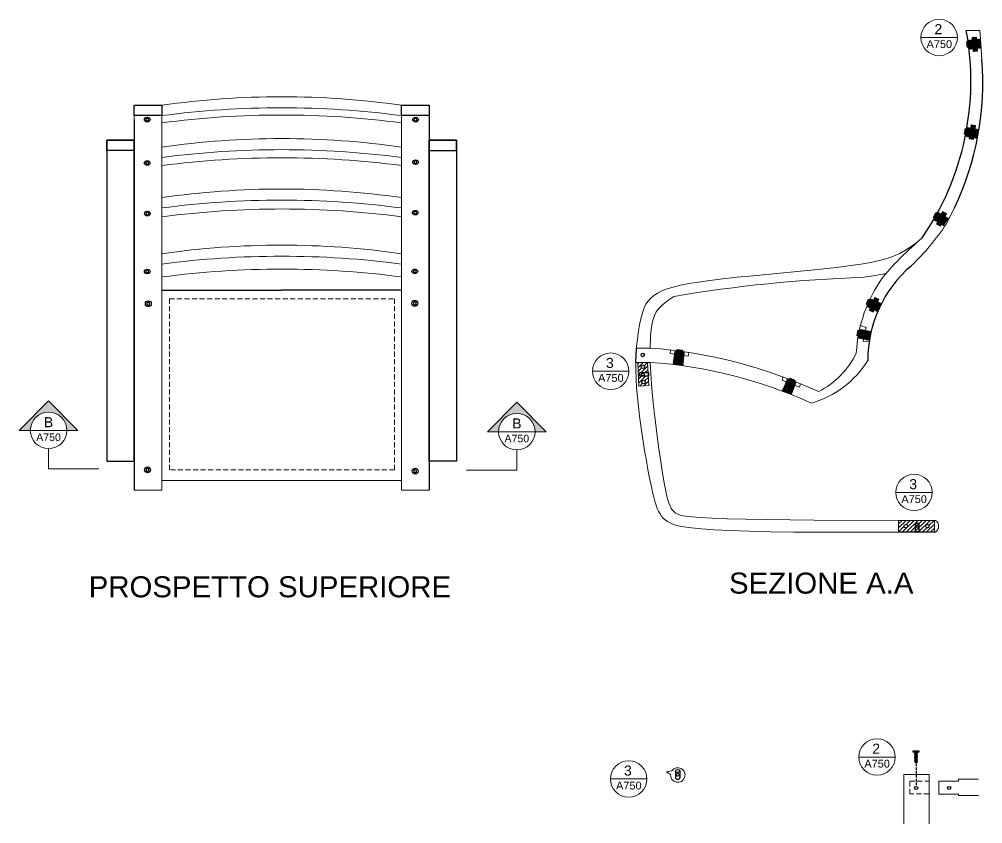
# Model space of a CAD drawing. Header units: centimetres. Extents: x 19 to 345, y 87 to 432.
# Drawn here: x 18.6 to 209.8, y 86.7 to 246.4 of the extents above; entities that cross this region are included whole.
import ezdxf
from ezdxf.enums import TextEntityAlignment as Align

# ---------------------------------------------------------------- set-up
doc = ezdxf.new("R2010")
doc.units = ezdxf.units.CM
doc.header["$MEASUREMENT"] = 0
doc.linetypes.add('DASHEDX2', pattern=[1.5, 1, -0.5])
doc.linetypes.add('HIDDENX2', pattern=[0.75, 0.5, -0.25])
for name, color, linetype, lineweight in [('A-ANNO-SYMB', 2, 'Continuous', 18), ('A-FURN', 7, 'Continuous', 18), ('linee di prospetto', 6, 'Continuous', 18), ('retini', 253, 'Continuous', 18)]:
    doc.layers.add(name, color=color, linetype=linetype, lineweight=lineweight)
doc.layers.add('viti e cerniere', color=3, linetype='Continuous')
doc.styles.add('ARIAL', font='Arial.ttf')
doc.styles.get("Standard").update_dxf_attribs({"font": 'Arial.ttf'})

# ---------------------------------------------------------------- blocks, each defined once
blk = doc.blocks.new('SYMBOL')
at = {"layer": 'A-ANNO-SYMB', "linetype": 'Continuous', "lineweight": 20}
h = blk.add_hatch(color=256, dxfattribs=at)
h.dxf.hatch_style = 1
h.paths.add_polyline_path([(11.2063, 4.9481), (11.316, 4.9481, -1), (11.678, 4.9481), (11.7877, 4.9481), (11.497, 5.2405)])
at = {"linetype": 'Continuous', "lineweight": 20}
blk.add_line((11.316, 4.9481), (11.678, 4.9481), dxfattribs=at)
at = {"layer": 'A-ANNO-SYMB', "linetype": 'Continuous', "lineweight": 20}
for p, q in [((11.2063, 4.9481), (11.497, 5.2405)), ((11.7877, 4.9481), (11.497, 5.2405)), ((11.316, 4.9481), (11.2063, 4.9481)), ((11.678, 4.9481), (11.7877, 4.9481))]:
    blk.add_line(p, q, dxfattribs=at)
blk.add_circle((11.497, 4.9481), 0.181, dxfattribs=at)
for tag, p in [('TAVOLA', (11.497, 5.08)), ('SEZIONE', (11.497, 4.9181))]:
    blk.add_attdef(tag, text='', height=0.1, dxfattribs=at).set_placement(p, align=Align.TOP_CENTER)

msp = doc.modelspace()

# ---------------------------------------------------------------- hatches: boundary and pattern name
at = {"layer": 'retini'}
h = msp.add_hatch(dxfattribs=at)
h.set_pattern_fill('ANSI31', color=256, scale=0.7)
h.paths.add_polyline_path([(207.77, 242.28), (206.91, 242.18), (206.99, 241.69), (207.8, 241.79)])
h.paths.add_polyline_path([(208.65, 242.38), (207.77, 242.28), (207.8, 241.79), (208.68, 241.91)])
h.paths.add_polyline_path([(209.34, 242.46), (208.65, 242.38), (208.68, 241.91), (209.07, 241.96), (209.15, 241.32), (208.72, 241.25), (208.76, 240.58), (209.45, 240.66)])
h.paths.add_polyline_path([(208.72, 241.25), (207.84, 241.12), (207.88, 240.49), (208.76, 240.58)])
h.paths.add_polyline_path([(207.84, 241.12), (207.07, 241), (207.15, 240.41), (207.88, 240.49)])
h = msp.add_hatch(dxfattribs=at)
h.set_pattern_fill('ANSI31', color=256)
h.paths.add_polyline_path([(208.62, 242.83), (207.74, 242.77), (207.77, 242.28), (208.65, 242.38)])
h.paths.add_polyline_path([(208.76, 240.58), (207.88, 240.49), (207.92, 239.97), (208.8, 240.03)])
h = msp.add_hatch(dxfattribs=at)
h.set_pattern_fill('ANSI31', color=256, scale=0.7, angle=-16.4663)
h.set_pattern_definition([(28.53374, (-60.36707, 51.29463), (-0.041796668, 0.076871897), [])])
h.paths.add_polyline_path([(207.56, 224.75), (206.71, 224.89), (206.64, 224.4), (207.45, 224.27)])
h.paths.add_polyline_path([(208.43, 224.59), (207.56, 224.75), (207.45, 224.27), (208.32, 224.13)])
h.paths.add_polyline_path([(209.03, 224.47), (208.43, 224.59), (208.32, 224.13), (208.72, 224.07), (208.61, 223.43), (208.18, 223.49), (208.03, 222.84), (208.7, 222.71)])
h.paths.add_polyline_path([(208.18, 223.49), (207.3, 223.61), (207.16, 222.99), (208.03, 222.84)])
h.paths.add_polyline_path([(207.3, 223.61), (206.52, 223.72), (206.43, 223.12), (207.16, 222.99)])
h = msp.add_hatch(dxfattribs=at)
h.set_pattern_fill('ANSI31', color=256, scale=1.5)
h.paths.add_polyline_path([(208.4, 225.29), (207.53, 225.42), (207.43, 224.79), (208.3, 224.64)])
h.paths.add_polyline_path([(208.03, 222.82), (207.16, 222.97), (207.11, 222.65), (207.98, 222.52)])
h = msp.add_hatch(dxfattribs=at)
h.set_pattern_fill('ANSI31', color=256, scale=0.7, angle=-37.0915)
h.set_pattern_definition([(7.90851, (-110.1431, 139.70662), (-0.01203927, 0.08666779), [])])
h.paths.add_polyline_path([(201.71, 207.66), (200.96, 208.1), (200.73, 207.66), (201.44, 207.26)])
h.paths.add_polyline_path([(202.47, 207.21), (201.71, 207.66), (201.44, 207.26), (202.21, 206.82)])
h.paths.add_polyline_path([(203.07, 206.86), (202.47, 207.21), (202.21, 206.82), (202.55, 206.62), (202.23, 206.06), (201.84, 206.27), (201.47, 205.71), (202.07, 205.36)])
h.paths.add_polyline_path([(201.84, 206.27), (201.07, 206.69), (200.72, 206.16), (201.47, 205.71)])
h.paths.add_polyline_path([(201.07, 206.69), (200.38, 207.07), (200.09, 206.54), (200.72, 206.16)])
h = msp.add_hatch(dxfattribs=at)
h.set_pattern_fill('ANSI31', color=256, scale=1.5)
h.paths.add_polyline_path([(202.66, 207.81), (201.87, 208.2), (201.63, 207.71), (202.41, 207.28)])
h.paths.add_polyline_path([(200.84, 206.06), (200.65, 205.67), (201.44, 205.28), (201.59, 205.58)])
h = msp.add_hatch(dxfattribs=at)
h.set_pattern_fill('ANSI31', color=256, scale=0.7, angle=-30.7874)
h.set_pattern_definition([(14.21258, (-114.20231, 88.78894), (-0.02148302, 0.084821753), [])])
h.paths.add_polyline_path([(188.3, 190.58), (187.51, 190.93), (187.33, 190.47), (188.08, 190.14)])
h.paths.add_polyline_path([(189.11, 190.21), (188.3, 190.58), (188.08, 190.14), (188.89, 189.79)])
h.paths.add_polyline_path([(189.74, 189.93), (189.11, 190.21), (188.89, 189.79), (189.26, 189.63), (188.99, 189.04), (188.59, 189.21), (188.28, 188.61), (188.91, 188.32)])
h.paths.add_polyline_path([(188.59, 189.21), (187.77, 189.54), (187.48, 188.98), (188.28, 188.61)])
h.paths.add_polyline_path([(187.77, 189.54), (187.04, 189.84), (186.81, 189.28), (187.48, 188.98)])
h = msp.add_hatch(dxfattribs=at)
h.set_pattern_fill('ANSI31', color=256, scale=1.5)
h.paths.add_polyline_path([(189.22, 190.79), (188.42, 191.15), (188.19, 190.65), (189.01, 190.3)])
h.paths.add_polyline_path([(188.25, 188.59), (187.44, 188.96), (187.27, 188.58), (188.08, 188.22)])
h = msp.add_hatch(dxfattribs=at)
h.set_pattern_fill('ANSI31', color=256, scale=0.7, angle=-17.4463)
h.set_pattern_definition([(27.553725, (-84.61378, 15.81866), (-0.040475762, 0.077575529), [])])
h.paths.add_polyline_path([(186.24, 184.66), (185.39, 184.82), (185.32, 184.33), (186.12, 184.19)])
h.paths.add_polyline_path([(187.11, 184.5), (186.24, 184.66), (186.12, 184.19), (186.99, 184.03)])
h.paths.add_polyline_path([(187.79, 184.37), (187.11, 184.5), (186.99, 184.03), (187.39, 183.97), (187.27, 183.33), (186.84, 183.39), (186.68, 182.74), (187.35, 182.61)])
h.paths.add_polyline_path([(186.84, 183.39), (185.96, 183.53), (185.81, 182.92), (186.68, 182.74)])
h.paths.add_polyline_path([(185.96, 183.53), (185.19, 183.65), (185.09, 183.06), (185.81, 182.92)])
h = msp.add_hatch(dxfattribs=at)
h.set_pattern_fill('ANSI31', color=256, scale=0.7)
h.paths.add_polyline_path([(149.26, 179.79), (148.63, 179.88), (148.33, 177.94), (150.33, 177.66), (150.53, 179.61), (149.89, 179.7), (149.71, 178.31), (149.07, 178.39)])
h.paths.add_polyline_path([(149.36, 180.48), (148.74, 180.57), (148.63, 179.88), (149.26, 179.79)])
h.paths.add_polyline_path([(150.61, 180.31), (149.98, 180.4), (149.89, 179.7), (150.53, 179.61)])
h = msp.add_hatch(dxfattribs=at)
h.set_pattern_fill('ANSI31', color=256, scale=0.7, angle=-15.0958)
h.set_pattern_definition([(29.904204, (-19.56056, 39.415215), (-0.043623243, 0.075850265), [])])
h.paths.add_polyline_path([(171.38, 174.13), (170.79, 174.38), (169.99, 172.58), (171.87, 171.85), (172.55, 173.62), (171.96, 173.88), (171.42, 172.58), (170.83, 172.82)])
h.paths.add_polyline_path([(171.65, 174.77), (171.07, 175.01), (170.79, 174.38), (171.38, 174.13)])
h.paths.add_polyline_path([(172.81, 174.28), (172.23, 174.53), (171.96, 173.88), (172.55, 173.62)])

# ---------------------------------------------------------------- linework, layer by layer
at = {"linetype": 'Continuous', "lineweight": 20}
for p, q in [((197.56, 242.74), (204.8, 242.74)), ((132.35, 176.49), (139.6, 176.49)), ((192.57, 152.42), (199.81, 152.42)), ((185.22, 99.9), (192.46, 99.9)), ((135.93, 95.55), (143.17, 95.55))]:
    msp.add_line(p, q, dxfattribs=at)
for p, q in [((46.85, 192.57), (70.54, 192.57)), ((94.46, 192.57), (70.54, 192.57)), ((140.96, 178.24), (141.1, 181.1))]:
    msp.add_line(p, q)
for points in [[(41.39, 229.28), (46.85, 229.28), (46.85, 227.23), (41.39, 227.23)], [(94.46, 229.28), (99.92, 229.28), (99.92, 227.23), (94.46, 227.23)], [(35.94, 158.63), (41.39, 158.63), (41.39, 222.38), (35.94, 222.38)], [(35.94, 222.38), (41.39, 222.38), (41.39, 220.33), (35.94, 220.33)], [(105.37, 158.63), (99.92, 158.63), (99.92, 222.38), (105.37, 222.38)], [(105.37, 222.38), (99.92, 222.38), (99.92, 220.33), (105.37, 220.33)]]:
    msp.add_lwpolyline(points, close=True)
for points in [[(41.39, 226.4), (41.39, 152.88)], [(99.92, 227.23), (99.92, 152.88)]]:
    msp.add_lwpolyline(points)
for centre, radius, start, end in [((152.5, 234.11), 54.98, 325.4721, 10.512), ((152.14, 233.75), 57.69, 334.5028, 4.6352), ((211.56, 178.73), 24.55, 130.3741, 180.3061)]:
    msp.add_arc(centre, radius, start, end)
at = {"layer": 'A-ANNO-SYMB'}
for p, q in [((24.37, 161.11), (24.37, 157.11)), ((117.34, 160.86), (117.34, 156.86)), ((24.37, 157.11), (34.37, 157.11)), ((117.34, 156.86), (107.34, 156.86))]:
    msp.add_line(p, q, dxfattribs=at)
at = {"layer": 'A-ANNO-SYMB', "linetype": 'Continuous', "lineweight": 20}
for centre in [(201.18, 242.74), (135.97, 176.49), (196.19, 152.42), (188.84, 99.9), (139.55, 95.55)]:
    msp.add_circle(centre, 3.62, dxfattribs=at)
at = {"layer": 'A-FURN'}
for p, q in [((206.56, 244.14), (209.28, 244.14)), ((209.39, 242.43), (209.28, 244.14)), ((209.64, 238.41), (209.39, 242.43)), ((41.39, 226.4), (41.39, 227.23)), ((46.85, 227.23), (46.85, 152.85)), ((94.46, 227.23), (94.46, 152.91)), ((202.57, 205.69), (204.21, 208.92)), ((185.58, 185.56), (186.71, 185.2)), ((186.71, 185.2), (186.12, 182.46)), ((186.12, 182.46), (187.27, 182.34)), ((143.78, 181.1), (141.1, 181.1)), ((147.84, 180.7), (147.79, 180)), ((147.79, 180), (151.35, 179.49)), ((151.35, 179.49), (151.46, 180.21)), ((143.82, 178.24), (140.97, 178.24)), ((141.55, 173.54), (141.33, 178.24)), ((143.31, 178.24), (143.53, 173.64)), ((170.19, 175.36), (169.99, 174.72)), ((169.99, 174.72), (173.43, 173.3)), ((143.53, 173.64), (141.55, 173.54)), ((173.43, 173.3), (173.67, 173.99)), ((46.85, 154.81), (94.46, 154.81)), ((46.85, 152.85), (41.39, 152.88)), ((94.46, 152.91), (99.92, 152.88)), ((147.07, 96.98), (148.11, 97.16)), ((147.84, 96.42), (147.07, 96.98)), ((194.17, 96.43), (199.17, 96.43)), ((199.17, 96.43), (199.17, 86.66)), ((201.14, 92.55), (201.14, 95.09)), ((201.14, 95.09), (204.99, 95.09)), ((204.99, 95.53), (209, 95.53)), ((204.99, 95.53), (204.99, 95.09)), ((204.99, 92.55), (201.14, 92.55)), ((204.99, 92.24), (204.99, 92.55)), ((209, 92.24), (204.99, 92.24))]:
    msp.add_line(p, q, dxfattribs=at)
at = {"layer": 'A-FURN', "linetype": 'DASHEDX2'}
for p, q in [((195.33, 92.56), (195.33, 95.1)), ((195.33, 95.1), (199.17, 95.1)), ((199.17, 92.56), (195.33, 92.56))]:
    msp.add_line(p, q, dxfattribs=at)
at = {"layer": 'A-FURN'}
for points in [[(207.74, 242.77), (208.62, 242.83), (208.8, 240.03), (207.92, 239.97)], [(207.53, 225.42), (208.4, 225.29), (207.98, 222.52), (207.11, 222.65)], [(201.87, 208.2), (202.66, 207.81), (201.44, 205.28), (200.65, 205.67)], [(188.42, 191.15), (189.22, 190.79), (188.08, 188.22), (187.27, 188.58)], [(193.12, 144.6), (200.24, 144.6), (200.24, 146.88), (193.12, 146.88)]]:
    msp.add_lwpolyline(points, close=True, dxfattribs=at)
msp.add_lwpolyline([(194.17, 86.66), (194.17, 96.43)], dxfattribs=at)
for centre, radius, start, end in [((70.65, 64.43), 166.56, 81.7823, 98.2177), ((70.65, 45.64), 183.14, 82.5309, 97.4691), ((70.65, 44.21), 183.14, 82.5309, 97.4691), ((70.65, 56.12), 166.56, 81.7823, 98.2177), ((70.65, 37.34), 183.14, 82.5309, 97.4691), ((70.72, 35.73), 183.14, 82.5309, 97.4691), ((70.65, 46.1), 166.56, 81.7823, 98.2177), ((70.65, 27.31), 183.14, 82.5309, 97.4691), ((70.72, 25.56), 183.14, 82.5309, 97.4691), ((162.98, 231.81), 47.43, 313.5429, 326.5892), ((239.4, 153.57), 64.57, 130.1097, 139.8185), ((70.65, 34.96), 166.56, 81.7823, 98.2177), ((70.65, 16.18), 183.14, 82.5309, 97.4691), ((70.72, 13.62), 183.14, 82.5309, 97.4691), ((213.23, 178.55), 28.54, 144.2369, 176.8633), ((136.65, 84.62), 96.74, 65.2149, 85.7744), ((169.83, 187.21), 16.51, 296.549, 334.5033), ((137.71, 86.74), 91.7, 65.4656, 86.1825), ((170.53, 188.83), 19.39, 285.7331, 328.1506), ((149.29, 96.32), 1.45, 175.9958, 144.3349)]:
    msp.add_arc(centre, radius, start, end, dxfattribs=at)
at = {"layer": 'linee di prospetto'}
for p, q in [((194.85, 200.7), (196.31, 201.72)), ((196.31, 201.72), (197.18, 202.43)), ((190.12, 198.65), (191.81, 199.2)), ((191.81, 199.2), (193.37, 199.87)), ((193.37, 199.87), (194.85, 200.7)), ((177.7, 196.77), (180.8, 197.11)), ((180.8, 197.11), (183.62, 197.46)), ((183.62, 197.46), (186.08, 197.81)), ((186.08, 197.81), (188.23, 198.2)), ((188.23, 198.2), (190.12, 198.65)), ((158.21, 194.83), (161.11, 195.14)), ((161.11, 195.14), (164.27, 195.46)), ((164.27, 195.46), (177.7, 196.77)), ((147.16, 192.82), (148.38, 193.2)), ((148.38, 193.2), (149.8, 193.55)), ((149.8, 193.55), (151.47, 193.88)), ((151.47, 193.88), (153.41, 194.2)), ((153.41, 194.2), (155.65, 194.51)), ((155.65, 194.51), (158.21, 194.83)), ((143.92, 190.99), (144.54, 191.51)), ((144.54, 191.51), (145.27, 191.98)), ((145.27, 191.98), (146.14, 192.42)), ((146.14, 192.42), (147.16, 192.82)), ((148.53, 191.34), (147.29, 190.53)), ((142.62, 189.05), (142.98, 189.77)), ((142.98, 189.77), (143.4, 190.41)), ((143.4, 190.41), (143.92, 190.99)), ((146.32, 189.76), (145.58, 189.01)), ((147.29, 190.53), (146.32, 189.76)), ((142.06, 187.37), (142.32, 188.25)), ((142.32, 188.25), (142.62, 189.05)), ((144.64, 187.54), (144.38, 186.79)), ((145.03, 188.28), (144.64, 187.54)), ((145.58, 189.01), (145.03, 188.28)), ((141.62, 185.3), (141.83, 186.39)), ((141.83, 186.39), (142.06, 187.37)), ((144.2, 186), (144.06, 185.16)), ((144.38, 186.79), (144.2, 186)), ((141.26, 182.82), (141.43, 184.11)), ((141.43, 184.11), (141.62, 185.3)), ((143.95, 184.27), (143.86, 183.28)), ((144.06, 185.16), (143.95, 184.27)), ((141.12, 181.44), (141.26, 182.82)), ((143.86, 183.28), (143.78, 181.1)), ((141.1, 181.1), (141.12, 181.44)), ((140.96, 176.75), (140.96, 178.24)), ((143.82, 178.24), (143.93, 176.05)), ((141, 175.02), (140.96, 176.75)), ((143.93, 176.05), (144.09, 173.95)), ((141.11, 173.22), (141, 175.02)), ((141.26, 171.36), (141.11, 173.22)), ((144.09, 173.95), (144.3, 171.6)), ((141.46, 169.47), (141.26, 171.36)), ((144.3, 171.6), (144.56, 169.04)), ((141.69, 167.57), (141.46, 169.47)), ((144.56, 169.04), (144.87, 166.38)), ((141.95, 165.69), (141.69, 167.57)), ((142.22, 163.85), (141.95, 165.69)), ((144.87, 166.38), (145.2, 163.68)), ((142.5, 162.07), (142.22, 163.85)), ((145.2, 163.68), (145.55, 161.05)), ((142.78, 160.38), (142.5, 162.07)), ((145.55, 161.05), (145.91, 158.55)), ((143.05, 158.79), (142.78, 160.38)), ((143.31, 157.31), (143.05, 158.79)), ((143.57, 155.94), (143.31, 157.31)), ((145.91, 158.55), (146.26, 156.27)), ((143.82, 154.68), (143.57, 155.94)), ((146.26, 156.27), (146.6, 154.3)), ((144.06, 153.52), (143.82, 154.68)), ((144.3, 152.47), (144.06, 153.52)), ((146.6, 154.3), (146.92, 152.7)), ((144.53, 151.51), (144.3, 152.47)), ((144.76, 150.67), (144.53, 151.51)), ((146.92, 152.7), (147.21, 151.44)), ((147.21, 151.44), (147.48, 150.48)), ((144.99, 149.92), (144.76, 150.67)), ((145.23, 149.26), (144.99, 149.92)), ((145.49, 148.68), (145.23, 149.26)), ((147.48, 150.48), (147.75, 149.77)), ((147.75, 149.77), (148, 149.25)), ((148, 149.25), (148.25, 148.88)), ((145.76, 148.18), (145.49, 148.68)), ((146.07, 147.73), (145.76, 148.18)), ((146.41, 147.34), (146.07, 147.73)), ((146.8, 146.98), (146.41, 147.34)), ((148.25, 148.88), (148.5, 148.62)), ((148.5, 148.62), (148.75, 148.41)), ((148.75, 148.41), (149.03, 148.22)), ((149.03, 148.22), (149.41, 148.03)), ((149.41, 148.03), (149.98, 147.86)), ((149.98, 147.86), (150.85, 147.7)), ((150.85, 147.7), (152.09, 147.55)), ((152.09, 147.55), (153.82, 147.42)), ((153.82, 147.42), (156.11, 147.3)), ((156.11, 147.3), (159.07, 147.21)), ((147.25, 146.66), (146.8, 146.98)), ((147.77, 146.36), (147.25, 146.66)), ((148.43, 146.08), (147.77, 146.36)), ((149.3, 145.82), (148.43, 146.08)), ((150.47, 145.58), (149.3, 145.82)), ((152.02, 145.37), (150.47, 145.58)), ((159.07, 147.21), (162.74, 147.13)), ((162.74, 147.13), (166.98, 147.07)), ((166.98, 147.07), (171.58, 147.01)), ((171.58, 147.01), (176.36, 146.95)), ((176.36, 146.95), (200.46, 146.88)), ((154.01, 145.17), (152.02, 145.37)), ((156.53, 145), (154.01, 145.17)), ((159.65, 144.85), (156.53, 145)), ((163.41, 144.73), (159.65, 144.85)), ((167.68, 144.63), (163.41, 144.73)), ((172.26, 144.56), (167.68, 144.63)), ((176.98, 144.52), (172.26, 144.56)), ((181.65, 144.52), (176.98, 144.52)), ((200.46, 144.56), (181.65, 144.52))]:
    msp.add_line(p, q, dxfattribs=at)
at = {"layer": 'linee di prospetto', "linetype": 'DASHEDX2'}
msp.add_lwpolyline([(48.35, 190.88), (93.05, 190.88), (93.05, 156.89), (48.35, 156.89)], close=True, dxfattribs=at)
at = {"layer": 'linee di prospetto'}
for centre, radius, start, end in [((195.43, -85.89), 281.17, 91.9148, 99.6027), ((166.67, 329.99), 136.25, 278.1739, 280.1179), ((199.66, 145.73), 1.42, 304.386, 54.3662)]:
    msp.add_arc(centre, radius, start, end, dxfattribs=at)
at = {"layer": 'retini', "linetype": 'Continuous'}
for p, q in [((141.35, 177.94), (141.65, 178.24)), ((141.38, 177.18), (142.44, 178.24)), ((142.59, 177.59), (143.24, 178.24)), ((141.42, 176.42), (142.11, 177.11)), ((142, 176.21), (143.34, 177.55)), ((142.8, 176.21), (143.38, 176.79)), ((141.45, 175.66), (141.73, 175.93)), ((141.48, 174.9), (142.1, 175.52)), ((141.52, 174.13), (142.9, 175.52)), ((141.73, 173.55), (142.28, 174.1)), ((142.57, 173.59), (143.48, 174.51)), ((142.76, 174.58), (143.45, 175.27)), ((143.4, 173.63), (143.52, 173.75)), ((193.12, 146.19), (193.82, 146.88)), ((193.12, 145.39), (194.61, 146.88)), ((193.13, 144.6), (194.22, 145.7)), ((193.92, 144.6), (196.2, 146.88)), ((194.61, 146.08), (195.41, 146.88)), ((194.72, 144.6), (197, 146.88)), ((195.51, 144.6), (197.79, 146.88)), ((196.31, 144.6), (198.59, 146.88)), ((197.1, 144.6), (199.38, 146.88)), ((197.9, 144.6), (198.72, 145.42)), ((198.69, 144.6), (200.24, 146.14)), ((199.16, 145.86), (200.18, 146.88)), ((199.49, 144.6), (200.24, 145.35))]:
    msp.add_line(p, q, dxfattribs=at)
at = {"layer": 'viti e cerniere'}
for p, q in [((206.95, 241.54), (207, 241.54)), ((207.06, 241.18), (207.21, 241.2)), ((207.12, 241.56), (207.26, 241.57)), ((207.33, 241.22), (207.47, 241.23)), ((207.38, 241.59), (207.53, 241.61)), ((207.59, 241.25), (207.74, 241.27)), ((207.85, 241.28), (208, 241.3)), ((208.11, 241.31), (208.26, 241.33)), ((208.37, 241.35), (208.52, 241.36)), ((208.64, 241.38), (208.78, 241.4)), ((208.9, 241.41), (209.05, 241.43)), ((209, 241.79), (208.95, 241.78)), ((209.05, 241.43), (209, 241.79)), ((206.57, 224.28), (206.61, 224.27)), ((206.57, 223.91), (206.72, 223.89)), ((206.73, 224.25), (206.87, 224.23)), ((206.83, 223.87), (206.98, 223.84)), ((206.99, 224.21), (207.14, 224.18)), ((207.09, 223.82), (207.24, 223.8)), ((208.54, 223.58), (208.6, 223.94)), ((208.6, 223.94), (208.55, 223.95)), ((207.35, 223.78), (207.5, 223.76)), ((207.61, 223.74), (207.76, 223.71)), ((207.87, 223.69), (208.02, 223.67)), ((208.13, 223.65), (208.28, 223.62)), ((208.4, 223.61), (208.54, 223.58)), ((200.51, 207.19), (200.64, 207.12)), ((200.62, 207.54), (200.67, 207.52)), ((200.74, 207.06), (200.87, 206.99)), ((200.77, 207.46), (200.9, 207.39)), ((200.97, 206.94), (201.1, 206.87)), ((201, 207.34), (201.13, 207.26)), ((201.2, 206.81), (201.33, 206.74)), ((201.43, 206.68), (201.57, 206.61)), ((201.67, 206.56), (201.8, 206.49)), ((201.9, 206.43), (202.03, 206.36)), ((202.13, 206.31), (202.26, 206.23)), ((202.26, 206.23), (202.44, 206.55)), ((202.44, 206.55), (202.39, 206.58)), ((187.16, 190.02), (187.3, 189.96)), ((187.24, 190.37), (187.29, 190.36)), ((187.39, 190.31), (187.53, 190.25)), ((187.4, 189.91), (187.54, 189.85)), ((187.63, 190.2), (187.77, 190.15)), ((187.64, 189.81), (187.78, 189.75)), ((187.89, 189.7), (188.02, 189.64)), ((188.13, 189.6), (188.26, 189.54)), ((188.37, 189.49), (188.51, 189.43)), ((188.61, 189.39), (188.75, 189.33)), ((188.99, 189.22), (189.14, 189.56)), ((189.14, 189.56), (189.09, 189.58)), ((188.85, 189.28), (188.99, 189.22)), ((185.25, 184.22), (185.3, 184.21)), ((185.26, 183.85), (185.4, 183.83)), ((185.42, 184.19), (185.56, 184.17)), ((185.52, 183.81), (185.66, 183.78)), ((185.68, 184.15), (185.82, 184.12)), ((185.78, 183.76), (185.92, 183.73)), ((186.04, 183.71), (186.18, 183.69)), ((186.3, 183.67), (186.44, 183.64)), ((187.22, 183.5), (187.29, 183.86)), ((187.29, 183.86), (187.24, 183.87)), ((186.56, 183.62), (186.7, 183.59)), ((186.82, 183.57), (186.96, 183.55)), ((187.08, 183.53), (187.22, 183.5)), ((149.42, 179.9), (149.4, 179.75)), ((149.45, 180.16), (149.43, 180.02)), ((149.48, 180.43), (149.46, 180.28)), ((149.8, 180.02), (149.78, 179.87)), ((149.83, 180.28), (149.81, 180.14)), ((149.85, 180.45), (149.84, 180.4)), ((149.25, 178.59), (149.23, 178.44)), ((149.23, 178.44), (149.6, 178.4)), ((149.28, 178.85), (149.27, 178.71)), ((149.32, 179.12), (149.3, 178.97)), ((149.35, 179.38), (149.33, 179.23)), ((149.38, 179.64), (149.36, 179.49)), ((149.6, 178.4), (149.6, 178.45)), ((171.56, 174.2), (171.51, 174.06)), ((171.67, 174.44), (171.61, 174.3)), ((171.77, 174.68), (171.71, 174.55)), ((171.96, 174.21), (171.91, 174.07)), ((172.06, 174.45), (172.01, 174.32)), ((172.13, 174.6), (172.11, 174.56)), ((171.06, 172.98), (171, 172.84)), ((171, 172.84), (171.34, 172.7)), ((171.16, 173.22), (171.1, 173.08)), ((171.26, 173.46), (171.2, 173.33)), ((171.36, 173.71), (171.3, 173.57)), ((171.34, 172.7), (171.35, 172.75)), ((171.46, 173.95), (171.41, 173.81)), ((196.39, 99.48), (196.39, 99.33)), ((196.4, 100.8), (196.4, 100.65)), ((196.4, 100.54), (196.4, 100.39)), ((196.4, 100.27), (196.4, 100.13)), ((196.4, 100.01), (196.4, 99.86)), ((196.4, 99.75), (196.4, 99.6)), ((196.77, 100.87), (196.76, 100.82)), ((196.76, 100.7), (196.76, 100.55)), ((196.76, 100.44), (196.76, 100.29)), ((196.39, 99.22), (196.39, 99.07)), ((196.39, 98.95), (196.39, 98.81)), ((196.39, 98.81), (196.76, 98.8)), ((196.76, 98.8), (196.75, 98.86)), ((148.84, 97.1), (148.86, 95.76)), ((149.68, 97.13), (149.7, 95.78))]:
    msp.add_line(p, q, dxfattribs=at)
at = {"layer": 'viti e cerniere', "linetype": 'HIDDENX2'}
msp.add_line((196.6, 98.56), (196.6, 93.9), dxfattribs=at)
at = {"layer": 'viti e cerniere'}
for points in [[(207.04, 240.8), (206.8, 240.77), (206.67, 241.87), (206.91, 241.9)], [(43.7, 226.3), (43.96, 226.21), (44.23, 226.29), (44.23, 226.6), (43.97, 226.68), (43.7, 226.6)], [(96.97, 226.28), (97.23, 226.19), (97.5, 226.28), (97.5, 226.58), (97.24, 226.67), (96.97, 226.58)], [(206.44, 223.55), (206.21, 223.59), (206.39, 224.68), (206.63, 224.64)], [(96.97, 217.84), (97.23, 217.76), (97.5, 217.84), (97.5, 218.15), (97.24, 218.23), (96.97, 218.15)], [(43.71, 217.66), (43.97, 217.58), (44.24, 217.66), (44.24, 217.97), (43.98, 218.05), (43.71, 217.97)], [(43.72, 207.62), (43.98, 207.54), (44.25, 207.62), (44.25, 207.92), (43.98, 208.01), (43.72, 207.93)], [(96.92, 207.81), (97.18, 207.73), (97.45, 207.81), (97.45, 208.11), (97.19, 208.2), (96.92, 208.12)], [(200.27, 206.89), (200.06, 207.01), (200.59, 207.98), (200.8, 207.87)], [(43.7, 196.15), (43.96, 196.07), (44.23, 196.15), (44.23, 196.45), (43.96, 196.54), (43.7, 196.46)], [(96.82, 196.17), (97.08, 196.09), (97.34, 196.17), (97.35, 196.48), (97.08, 196.56), (96.82, 196.48)], [(43.91, 189.73), (44.18, 189.58), (44.44, 189.73), (44.44, 190.04), (44.18, 190.19), (43.91, 190.04)], [(96.81, 189.82), (97.08, 189.66), (97.34, 189.81), (97.35, 190.12), (97.08, 190.27), (96.82, 190.12)], [(186.95, 189.7), (186.73, 189.79), (187.17, 190.81), (187.39, 190.72)], [(185.12, 183.49), (184.89, 183.54), (185.08, 184.63), (185.32, 184.59)], [(149.12, 180.54), (149.15, 180.78), (150.25, 180.64), (150.22, 180.4)], [(141.73, 176.21), (143.46, 176.21), (143.46, 175.52), (141.73, 175.52)], [(171.45, 174.89), (171.54, 175.11), (172.56, 174.69), (172.47, 174.46)], [(43.76, 156.76), (44.03, 156.61), (44.29, 156.76), (44.29, 157.06), (44.03, 157.22), (43.76, 157.07)], [(96.89, 156.49), (97.16, 156.33), (97.42, 156.48), (97.42, 156.79), (97.16, 156.94), (96.89, 156.79)], [(197.16, 146.34), (197.16, 144.61), (196.47, 144.61), (196.47, 146.34)], [(196.03, 100.87), (196.03, 101.11), (197.14, 101.11), (197.14, 100.87)]]:
    msp.add_lwpolyline(points, close=True, dxfattribs=at)
for points in [[(206.98, 241.36), (207, 241.54), (207.1, 241.67)], [(207.01, 241.11), (207.06, 241.18), (207.12, 241.56), (207.1, 241.67), (206.99, 241.2)], [(207.22, 241.09), (207.33, 241.22), (207.38, 241.59), (207.36, 241.7), (207.22, 241.09), (207.21, 241.2), (207.26, 241.57), (207.36, 241.7)], [(207.49, 241.13), (207.59, 241.25), (207.64, 241.62), (207.63, 241.73), (207.49, 241.13), (207.47, 241.23), (207.53, 241.61), (207.63, 241.73)], [(207.75, 241.16), (207.85, 241.28), (207.9, 241.65), (207.89, 241.76), (207.75, 241.16), (207.74, 241.27), (207.79, 241.64), (207.89, 241.76)], [(208.01, 241.19), (208.11, 241.31), (208.16, 241.69), (208.15, 241.79), (208.01, 241.19), (208, 241.3), (208.05, 241.67), (208.15, 241.79)], [(208.27, 241.22), (208.37, 241.35), (208.43, 241.72), (208.41, 241.83), (208.27, 241.22), (208.26, 241.33), (208.31, 241.7), (208.41, 241.83)], [(208.54, 241.25), (208.64, 241.38), (208.69, 241.75), (208.67, 241.86), (208.54, 241.25), (208.52, 241.36), (208.57, 241.74), (208.67, 241.86)], [(208.8, 241.29), (208.9, 241.41), (208.95, 241.78), (208.94, 241.89), (208.8, 241.29), (208.78, 241.4), (208.84, 241.77), (208.94, 241.89)], [(206.5, 223.86), (206.57, 223.91), (206.73, 224.25), (206.75, 224.36), (206.51, 223.94)], [(206.54, 224.1), (206.61, 224.27), (206.75, 224.36)], [(206.7, 223.78), (206.83, 223.87), (206.99, 224.21), (207.01, 224.32), (206.7, 223.78), (206.72, 223.89), (206.87, 224.23), (207.01, 224.32)], [(206.96, 223.73), (207.09, 223.82), (207.25, 224.16), (207.27, 224.27), (206.96, 223.73), (206.98, 223.84), (207.14, 224.18), (207.27, 224.27)], [(207.22, 223.69), (207.35, 223.78), (207.51, 224.12), (207.53, 224.23), (207.22, 223.69), (207.24, 223.8), (207.4, 224.14), (207.53, 224.23)], [(207.48, 223.65), (207.61, 223.74), (207.77, 224.08), (207.79, 224.19), (207.48, 223.65), (207.5, 223.76), (207.66, 224.1), (207.79, 224.19)], [(207.74, 223.6), (207.87, 223.69), (208.03, 224.03), (208.05, 224.14), (207.74, 223.6), (207.76, 223.71), (207.92, 224.05), (208.05, 224.14)], [(208, 223.56), (208.13, 223.65), (208.29, 223.99), (208.31, 224.1), (208, 223.56), (208.02, 223.67), (208.18, 224.01), (208.31, 224.1)], [(208.26, 223.52), (208.4, 223.61), (208.55, 223.95), (208.57, 224.06), (208.26, 223.52), (208.28, 223.62), (208.44, 223.97), (208.57, 224.06)], [(200.42, 207.17), (200.51, 207.19), (200.77, 207.46), (200.82, 207.56), (200.46, 207.24)], [(200.54, 207.38), (200.67, 207.52), (200.82, 207.56)], [(200.59, 207.02), (200.74, 207.06), (201, 207.34), (201.05, 207.43), (200.59, 207.02), (200.64, 207.12), (200.9, 207.39), (201.05, 207.43)], [(200.82, 206.9), (200.97, 206.94), (201.23, 207.21), (201.28, 207.31), (200.82, 206.9), (200.87, 206.99), (201.13, 207.26), (201.28, 207.31)], [(201.05, 206.77), (201.2, 206.81), (201.46, 207.08), (201.52, 207.18), (201.05, 206.77), (201.1, 206.87), (201.36, 207.14), (201.52, 207.18)], [(201.28, 206.64), (201.43, 206.68), (201.69, 206.96), (201.75, 207.05), (201.28, 206.64), (201.33, 206.74), (201.59, 207.01), (201.75, 207.05)], [(201.51, 206.52), (201.67, 206.56), (201.93, 206.83), (201.98, 206.93), (201.51, 206.52), (201.57, 206.61), (201.82, 206.89), (201.98, 206.93)], [(201.74, 206.39), (201.9, 206.43), (202.16, 206.7), (202.21, 206.8), (201.74, 206.39), (201.8, 206.49), (202.06, 206.76), (202.21, 206.8)], [(201.98, 206.26), (202.13, 206.31), (202.39, 206.58), (202.44, 206.67), (201.98, 206.26), (202.03, 206.36), (202.29, 206.63), (202.44, 206.67)], [(187.07, 189.98), (187.16, 190.02), (187.39, 190.31), (187.44, 190.41), (187.11, 190.06)], [(187.17, 190.21), (187.29, 190.36), (187.44, 190.41)], [(187.25, 189.85), (187.4, 189.91), (187.63, 190.2), (187.68, 190.31), (187.25, 189.85), (187.3, 189.96), (187.53, 190.25), (187.68, 190.31)], [(187.49, 189.75), (187.64, 189.81), (187.88, 190.1), (187.92, 190.2), (187.49, 189.75), (187.54, 189.85), (187.77, 190.15), (187.92, 190.2)], [(187.74, 189.65), (187.89, 189.7), (188.12, 189.99), (188.16, 190.1), (187.74, 189.65), (187.78, 189.75), (188.01, 190.04), (188.16, 190.1)], [(187.98, 189.54), (188.13, 189.6), (188.36, 189.89), (188.4, 189.99), (187.98, 189.54), (188.02, 189.64), (188.26, 189.94), (188.4, 189.99)], [(188.22, 189.44), (188.37, 189.49), (188.6, 189.78), (188.65, 189.89), (188.22, 189.44), (188.26, 189.54), (188.5, 189.83), (188.65, 189.89)], [(188.46, 189.33), (188.61, 189.39), (188.85, 189.68), (188.89, 189.78), (188.46, 189.33), (188.51, 189.43), (188.74, 189.73), (188.89, 189.78)], [(188.71, 189.23), (188.85, 189.28), (189.09, 189.58), (189.13, 189.68), (188.71, 189.23), (188.75, 189.33), (188.98, 189.62), (189.13, 189.68)], [(185.18, 183.8), (185.26, 183.85), (185.42, 184.19), (185.43, 184.3), (185.2, 183.89)], [(185.22, 184.04), (185.3, 184.21), (185.43, 184.3)], [(185.38, 183.72), (185.52, 183.81), (185.68, 184.15), (185.69, 184.25), (185.38, 183.72), (185.4, 183.83), (185.56, 184.17), (185.69, 184.25)], [(185.64, 183.67), (185.78, 183.76), (185.94, 184.1), (185.95, 184.21), (185.64, 183.67), (185.66, 183.78), (185.82, 184.12), (185.95, 184.21)], [(185.9, 183.62), (186.04, 183.71), (186.2, 184.05), (186.21, 184.16), (185.9, 183.62), (185.92, 183.73), (186.08, 184.07), (186.21, 184.16)], [(186.16, 183.58), (186.3, 183.67), (186.46, 184.01), (186.47, 184.12), (186.16, 183.58), (186.18, 183.69), (186.34, 184.03), (186.47, 184.12)], [(186.42, 183.53), (186.56, 183.62), (186.72, 183.96), (186.73, 184.07), (186.42, 183.53), (186.44, 183.64), (186.6, 183.98), (186.73, 184.07)], [(186.68, 183.49), (186.82, 183.57), (186.98, 183.91), (186.99, 184.02), (186.68, 183.49), (186.7, 183.59), (186.86, 183.93), (186.99, 184.02)], [(186.94, 183.44), (187.08, 183.53), (187.24, 183.87), (187.25, 183.98), (186.94, 183.44), (186.96, 183.55), (187.12, 183.89), (187.25, 183.98)], [(149.32, 180.03), (149.42, 179.9), (149.76, 179.76), (149.87, 179.75), (149.32, 180.03), (149.43, 180.02), (149.78, 179.87), (149.87, 179.75)], [(149.35, 180.29), (149.45, 180.16), (149.8, 180.02), (149.91, 180.01), (149.35, 180.29), (149.46, 180.28), (149.81, 180.14), (149.91, 180.01)], [(149.43, 180.5), (149.48, 180.43), (149.83, 180.28), (149.94, 180.27), (149.51, 180.49)], [(149.67, 180.47), (149.84, 180.4), (149.94, 180.27)], [(149.16, 178.72), (149.25, 178.59), (149.6, 178.45), (149.71, 178.44), (149.16, 178.72), (149.27, 178.71), (149.61, 178.56), (149.71, 178.44)], [(149.19, 178.98), (149.28, 178.85), (149.63, 178.71), (149.74, 178.7), (149.19, 178.98), (149.3, 178.97), (149.65, 178.83), (149.74, 178.7)], [(149.22, 179.24), (149.32, 179.12), (149.66, 178.97), (149.77, 178.96), (149.22, 179.24), (149.33, 179.23), (149.68, 179.09), (149.77, 178.96)], [(149.25, 179.51), (149.35, 179.38), (149.7, 179.24), (149.81, 179.22), (149.25, 179.51), (149.36, 179.49), (149.71, 179.35), (149.81, 179.22)], [(149.29, 179.77), (149.38, 179.64), (149.73, 179.5), (149.84, 179.48), (149.29, 179.77), (149.4, 179.75), (149.74, 179.61), (149.84, 179.48)], [(171.41, 174.1), (171.46, 173.95), (171.76, 173.72), (171.86, 173.68), (171.41, 174.1), (171.51, 174.06), (171.8, 173.83), (171.86, 173.68)], [(171.51, 174.34), (171.56, 174.2), (171.86, 173.97), (171.96, 173.92), (171.51, 174.34), (171.61, 174.3), (171.91, 174.07), (171.96, 173.92)], [(171.61, 174.59), (171.67, 174.44), (171.96, 174.21), (172.06, 174.17), (171.61, 174.59), (171.71, 174.55), (172.01, 174.32), (172.06, 174.17)], [(171.73, 174.77), (171.77, 174.68), (172.06, 174.45), (172.17, 174.41), (171.81, 174.74)], [(171.96, 174.67), (172.11, 174.56), (172.17, 174.41)], [(171, 173.13), (171.06, 172.98), (171.35, 172.75), (171.45, 172.71), (171, 173.13), (171.1, 173.08), (171.4, 172.85), (171.45, 172.71)], [(171.1, 173.37), (171.16, 173.22), (171.45, 172.99), (171.56, 172.95), (171.1, 173.37), (171.2, 173.33), (171.5, 173.1), (171.56, 172.95)], [(171.2, 173.61), (171.26, 173.46), (171.56, 173.24), (171.66, 173.19), (171.2, 173.61), (171.3, 173.57), (171.6, 173.34), (171.66, 173.19)], [(171.3, 173.86), (171.36, 173.71), (171.66, 173.48), (171.76, 173.44), (171.3, 173.86), (171.41, 173.81), (171.7, 173.59), (171.76, 173.44)], [(196.29, 100.65), (196.4, 100.54), (196.76, 100.44), (196.87, 100.44), (196.29, 100.65), (196.4, 100.65), (196.76, 100.55), (196.87, 100.44)], [(196.29, 100.39), (196.4, 100.27), (196.76, 100.18), (196.87, 100.17), (196.29, 100.39), (196.4, 100.39), (196.76, 100.29), (196.87, 100.17)], [(196.29, 100.13), (196.4, 100.01), (196.76, 99.91), (196.87, 99.91), (196.29, 100.13), (196.4, 100.13), (196.76, 100.03), (196.87, 99.91)], [(196.29, 99.86), (196.4, 99.75), (196.76, 99.65), (196.87, 99.65), (196.29, 99.86), (196.4, 99.86), (196.76, 99.76), (196.87, 99.65)], [(196.29, 99.6), (196.39, 99.48), (196.76, 99.38), (196.87, 99.38), (196.29, 99.6), (196.4, 99.6), (196.76, 99.5), (196.87, 99.38)], [(196.34, 100.87), (196.4, 100.8), (196.76, 100.7), (196.87, 100.7), (196.43, 100.87)], [(196.58, 100.87), (196.76, 100.82), (196.87, 100.7)], [(196.28, 99.33), (196.39, 99.22), (196.76, 99.12), (196.87, 99.12), (196.28, 99.33), (196.39, 99.33), (196.76, 99.23), (196.87, 99.12)], [(196.28, 99.07), (196.39, 98.95), (196.75, 98.86), (196.86, 98.85), (196.28, 99.07), (196.39, 99.07), (196.75, 98.97), (196.86, 98.85)]]:
    msp.add_lwpolyline(points, dxfattribs=at)
for centre, radius in [((44.18, 189.89), 0.579), ((97.08, 189.97), 0.579), ((142.33, 179.72), 0.342), ((142.35, 177.35), 0.342), ((142.36, 175.85), 0.266), ((142.49, 174.36), 0.342), ((44.03, 156.91), 0.579), ((97.16, 156.64), 0.579), ((194.56, 145.74), 0.342), ((196.8, 145.71), 0.266), ((198.84, 145.74), 0.342), ((149.28, 96.38), 0.3), ((196.63, 93.75), 0.312), ((203.16, 93.76), 0.312)]:
    msp.add_circle(centre, radius, dxfattribs=at)
for centre, major_axis, ratio in [((43.96, 226.45), (0.571, 0), 0.793107), ((97.23, 226.43), (0.571, 0), 0.793107), ((43.97, 217.82), (0.571, 0), 0.793107), ((97.23, 218), (0.571, 0), 0.793107), ((43.98, 207.78), (0.571, 0), 0.793107), ((97.18, 207.97), (0.571, 0), 0.793107), ((43.96, 196.3), (0.571, 0), 0.793107), ((97.08, 196.33), (0.571, 0), 0.793107), ((149.26, 97.13), (0.421, 0.007), 0.692323)]:
    msp.add_ellipse(centre, major_axis=major_axis, ratio=ratio, dxfattribs=at)
msp.add_ellipse((149.28, 95.78), major_axis=(0.421, 0.007), ratio=0.692323, start_param=3.079986, end_param=6.319395, dxfattribs=at)

# ---------------------------------------------------------------- block references
at = {"layer": 'A-ANNO-SYMB', "linetype": 'Continuous', "lineweight": 20}
ref = msp.add_blockref('SYMBOL', (-205.57, 65.77), dxfattribs=dict(at, xscale=20, yscale=20, zscale=20))
ref.add_attrib('SEZIONE', 'B', dxfattribs={"layer": '0', "linetype": 'Continuous', "lineweight": 20, "height": 2, "style": 'ARIAL'}).set_placement((24.37, 167.37), align=Align.TOP_CENTER)
ref.add_attrib('TAVOLA', 'A750', dxfattribs={"layer": '0', "linetype": 'Continuous', "lineweight": 20, "height": 1.5, "style": 'ARIAL'}).set_placement((24.37, 164.13), align=Align.TOP_CENTER)
ref = msp.add_blockref('SYMBOL', (-112.6, 65.52), dxfattribs=dict(at, xscale=20, yscale=20, zscale=20))
ref.add_attrib('SEZIONE', 'B', dxfattribs={"layer": '0', "linetype": 'Continuous', "lineweight": 20, "height": 2, "style": 'ARIAL'}).set_placement((117.34, 167.12), align=Align.TOP_CENTER)
ref.add_attrib('TAVOLA', 'A750', dxfattribs={"layer": '0', "linetype": 'Continuous', "lineweight": 20, "height": 1.5, "style": 'ARIAL'}).set_placement((117.34, 163.88), align=Align.TOP_CENTER)

# ---------------------------------------------------------------- texts
for s, p in [('PROSPETTO SUPERIORE', (32.34, 131.61)), ('SEZIONE A.A', (159.46, 132.34))]:
    msp.add_text(s, height=4.1751).set_placement(p)
for tag, text, height, p in [('2', 'A', 2, (201.02, 245.39)), ('A750', 'A301', 1.555, (201.21, 242.2)), ('3', 'A', 2, (135.81, 179.14)), ('A750', 'A301', 1.555, (136, 175.94)), ('3', 'A', 2, (196.02, 155.07)), ('A750', 'A301', 1.555, (196.21, 151.87)), ('2', 'A', 2, (188.67, 102.56)), ('3', 'A', 2, (139.38, 98.21)), ('A750', 'A301', 1.555, (188.86, 99.36)), ('A750', 'A301', 1.555, (139.57, 95.01))]:
    msp.add_attdef(tag, text=text, height=height, dxfattribs=at).set_placement(p, align=Align.TOP_CENTER)

doc.saveas('drawing.dxf')
